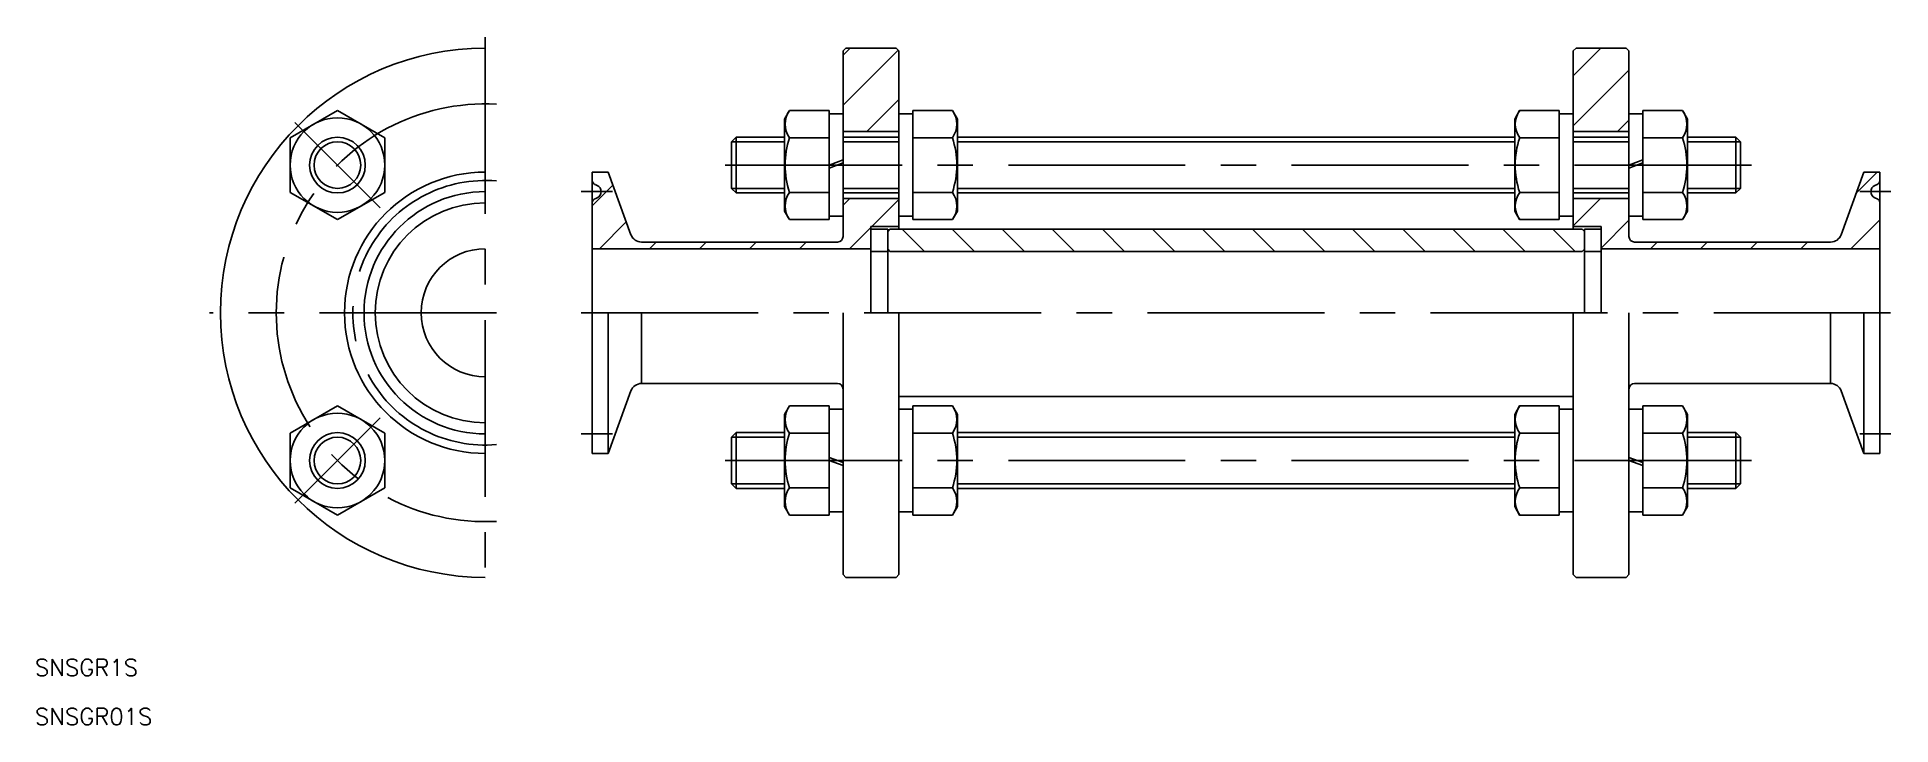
# Model space of a CAD drawing. Extents: x -80 to 252, y -74 to 49.
import ezdxf

# ---------------------------------------------------------------- set-up
doc = ezdxf.new("R2010")
doc.units = 0
doc.linetypes.add('CENTER', pattern=[50.8, 31.75, -6.35, 6.35, -6.35])
doc.layers.get('0').update_dxf_attribs({"linetype": 'CONTINUOUS'})
doc.layers.add('CENTER', color=1, linetype='CENTER')
doc.styles.get("Standard").update_dxf_attribs({"font": 'txt.shx', "height": 3, "bigfont": 'bigfont.shx'})

msp = doc.modelspace()

# ---------------------------------------------------------------- linework, layer by layer
at = {"color": 7, "linetype": 'CONTINUOUS'}
for p, q in [((64.7, 47.5), (64.2, 47)), ((64.2, 13.7), (64.2, 47)), ((64.2, 46.7), (64.2, 28.3)), ((73.7, 47.5), (64.7, 47.5)), ((74.2, 47), (73.7, 47.5)), ((74.2, 15), (74.2, 47)), ((74.2, 46.7), (74.2, 28.3)), ((195.2, 47), (195.7, 47.5)), ((195.2, 15), (195.2, 47)), ((195.2, 46.7), (195.2, 28.3)), ((195.7, 47.5), (204.7, 47.5)), ((204.7, 47.5), (205.2, 47)), ((205.2, 13.7), (205.2, 47)), ((205.2, 46.7), (205.2, 28.3)), ((-26.52, 36.32), (-35, 31.42)), ((-18.03, 31.42), (-26.52, 36.32)), ((53.7, 34.77), (54.59, 36.32)), ((53.7, 34.77), (53.7, 18.27)), ((54.59, 36.32), (61.7, 36.32)), ((61.7, 36.32), (61.7, 16.72)), ((64.2, 35.72), (61.7, 35.72)), ((61.7, 35.72), (61.7, 17.32)), ((76.7, 35.72), (74.2, 35.72)), ((83.81, 36.32), (76.7, 36.32)), ((76.7, 16.72), (76.7, 36.32)), ((76.7, 35.72), (76.7, 17.32)), ((84.7, 34.77), (83.81, 36.32)), ((84.7, 18.27), (84.7, 34.77)), ((184.7, 34.77), (185.59, 36.32)), ((184.7, 34.77), (184.7, 18.27)), ((185.59, 36.32), (192.7, 36.32)), ((192.7, 36.32), (192.7, 16.72)), ((195.2, 35.72), (192.7, 35.72)), ((192.7, 35.72), (192.7, 17.32)), ((207.7, 35.72), (205.2, 35.72)), ((207.7, 16.72), (207.7, 36.32)), ((214.81, 36.32), (207.7, 36.32)), ((207.7, 35.72), (207.7, 17.32)), ((215.7, 34.77), (214.81, 36.32)), ((215.7, 18.27), (215.7, 34.77)), ((-35, 31.42), (-35, 21.62)), ((-18.03, 21.62), (-18.03, 31.42)), ((44.2, 30.7), (45.01, 31.52)), ((44.2, 22.33), (44.2, 30.7)), ((45.01, 21.52), (45.01, 31.52)), ((53.7, 31.52), (45.01, 31.52)), ((54.59, 31.42), (61.7, 31.42)), ((64.2, 32.52), (74.2, 32.52)), ((74.2, 31.52), (64.2, 31.52)), ((83.81, 31.42), (76.7, 31.42)), ((184.7, 31.52), (84.7, 31.52)), ((185.59, 31.42), (192.7, 31.42)), ((205.2, 32.52), (195.2, 32.52)), ((195.2, 31.52), (205.2, 31.52)), ((214.81, 31.42), (207.7, 31.42)), ((215.7, 31.52), (224.39, 31.52)), ((224.39, 21.52), (224.39, 31.52)), ((225.2, 30.7), (224.39, 31.52)), ((225.2, 22.33), (225.2, 30.7)), ((64.2, 27.43), (61.7, 26.52)), ((64.2, 26.89), (61.7, 25.98)), ((207.7, 27.43), (205.2, 26.52)), ((207.7, 26.89), (205.2, 25.98)), ((19.2, 25.25), (19.2, 0)), ((19.2, 25.25), (22.05, 25.25)), ((22.05, 25.25), (26.14, 14.02)), ((247.35, 25.25), (243.26, 14.02)), ((250.2, 25.25), (247.35, 25.25)), ((250.2, 25.25), (250.2, 0)), ((-35, 21.62), (-26.52, 16.72)), ((-26.52, 16.72), (-18.03, 21.62)), ((20.07, 22.85), (19.69, 23.02)), ((20.07, 20.65), (19.69, 20.48)), ((44.2, 22.33), (45.01, 21.52)), ((53.7, 21.52), (45.01, 21.52)), ((54.59, 21.62), (61.7, 21.62)), ((74.2, 21.52), (64.2, 21.52)), ((64.2, 20.52), (74.2, 20.52)), ((83.81, 21.62), (76.7, 21.62)), ((184.7, 21.52), (84.7, 21.52)), ((184.7, 21.52), (184.7, 21.52)), ((185.59, 21.62), (192.7, 21.62)), ((195.2, 21.52), (205.2, 21.52)), ((205.2, 20.52), (195.2, 20.52)), ((214.81, 21.62), (207.7, 21.62)), ((215.7, 21.52), (224.39, 21.52)), ((225.2, 22.33), (224.39, 21.52)), ((249.33, 22.85), (249.71, 23.02)), ((249.33, 20.65), (249.71, 20.48)), ((53.7, 18.27), (54.59, 16.72)), ((54.59, 16.72), (61.7, 16.72)), ((61.7, 17.32), (64.2, 17.32)), ((74.2, 17.32), (76.7, 17.32)), ((83.81, 16.72), (76.7, 16.72)), ((84.7, 18.27), (83.81, 16.72)), ((184.7, 18.27), (185.59, 16.72)), ((185.59, 16.72), (192.7, 16.72)), ((192.7, 17.32), (195.2, 17.32)), ((205.2, 17.32), (207.7, 17.32)), ((214.81, 16.72), (207.7, 16.72)), ((215.7, 18.27), (214.81, 16.72)), ((69.2, 15.5), (69.2, 0)), ((74.2, 15.5), (69.2, 15.5)), ((69.2, 0), (69.2, 15)), ((72.2, 15), (69.2, 15)), ((72.2, 0), (72.2, 15)), ((72.6, 15), (72.2, 14.6)), ((72.2, 14.6), (72.2, 0)), ((72.6, 15), (196.8, 15)), ((195.2, 15.5), (200.2, 15.5)), ((196.8, 15), (197.2, 14.6)), ((197.2, 15), (200.2, 15)), ((197.2, 0), (197.2, 15)), ((197.2, 14.6), (197.2, 0)), ((197.2, 14.6), (197.2, 0)), ((200.2, 15.5), (200.2, 0)), ((200.2, 0), (200.2, 15)), ((19.2, 11.5), (69.2, 11.5)), ((28.02, 12.7), (63.2, 12.7)), ((72.2, 11), (69.2, 11)), ((72.2, 11.4), (72.6, 11)), ((72.6, 11), (196.8, 11)), ((197.2, 11.4), (196.8, 11)), ((197.2, 11.4), (196.8, 11)), ((197.2, 11), (200.2, 11)), ((250.2, 11.5), (200.2, 11.5)), ((241.38, 12.7), (206.2, 12.7)), ((19.2, -25.25), (19.2, 0)), ((22.05, -25.25), (22.05, 0)), ((28.02, -12.7), (28.02, 0)), ((64.2, 0), (64.2, -47)), ((74.2, 0), (74.2, -47)), ((195.2, 0), (195.2, -47)), ((205.2, 0), (205.2, -47)), ((241.38, -12.7), (241.38, 0)), ((247.35, -25.25), (247.35, 0)), ((250.2, -25.25), (250.2, 0)), ((28.02, -12.7), (63.2, -12.7)), ((241.38, -12.7), (206.2, -12.7)), ((22.05, -25.25), (26.14, -14.02)), ((74.2, -15), (195.2, -15)), ((247.35, -25.25), (243.26, -14.02)), ((-26.52, -16.72), (-35, -21.62)), ((-18.03, -21.62), (-26.52, -16.72)), ((53.7, -18.27), (54.59, -16.72)), ((53.7, -34.77), (53.7, -18.27)), ((54.59, -16.72), (61.7, -16.72)), ((61.7, -36.32), (61.7, -16.72)), ((61.7, -35.72), (61.7, -17.32)), ((61.7, -17.32), (64.2, -17.32)), ((74.2, -17.32), (76.7, -17.32)), ((76.7, -16.72), (76.7, -36.32)), ((83.81, -16.72), (76.7, -16.72)), ((76.7, -35.72), (76.7, -17.32)), ((84.7, -18.27), (83.81, -16.72)), ((84.7, -18.27), (84.7, -34.77)), ((184.7, -18.27), (185.59, -16.72)), ((184.7, -34.77), (184.7, -18.27)), ((185.59, -16.72), (192.7, -16.72)), ((192.7, -36.32), (192.7, -16.72)), ((192.7, -35.72), (192.7, -17.32)), ((192.7, -17.32), (195.2, -17.32)), ((205.2, -17.32), (207.7, -17.32)), ((214.81, -16.72), (207.7, -16.72)), ((207.7, -16.72), (207.7, -36.32)), ((207.7, -35.72), (207.7, -17.32)), ((215.7, -18.27), (214.81, -16.72)), ((215.7, -18.27), (215.7, -34.77)), ((-35, -21.62), (-35, -31.42)), ((-18.03, -31.42), (-18.03, -21.62)), ((44.2, -22.33), (45.01, -21.52)), ((44.2, -22.33), (44.2, -30.7)), ((53.7, -21.52), (45.01, -21.52)), ((45.01, -21.52), (45.01, -31.52)), ((54.59, -21.62), (61.7, -21.62)), ((83.81, -21.62), (76.7, -21.62)), ((184.7, -21.52), (84.7, -21.52)), ((185.59, -21.62), (192.7, -21.62)), ((214.81, -21.62), (207.7, -21.62)), ((215.7, -21.52), (224.39, -21.52)), ((224.39, -21.52), (224.39, -31.52)), ((225.2, -22.33), (224.39, -21.52)), ((225.2, -22.33), (225.2, -30.7)), ((19.2, -25.25), (22.05, -25.25)), ((64.2, -26.89), (61.7, -25.98)), ((64.2, -27.43), (61.7, -26.52)), ((207.7, -26.89), (205.2, -25.98)), ((207.7, -27.43), (205.2, -26.52)), ((250.2, -25.25), (247.35, -25.25)), ((64.2, -46.7), (64.2, -28.3)), ((74.2, -46.7), (74.2, -28.3)), ((195.2, -46.7), (195.2, -28.3)), ((205.2, -46.7), (205.2, -28.3)), ((-35, -31.42), (-26.52, -36.32)), ((-26.52, -36.32), (-18.03, -31.42)), ((44.2, -30.7), (45.01, -31.52)), ((53.7, -31.52), (45.01, -31.52)), ((54.59, -31.42), (61.7, -31.42)), ((83.81, -31.42), (76.7, -31.42)), ((184.7, -31.52), (84.7, -31.52)), ((185.59, -31.42), (192.7, -31.42)), ((214.81, -31.42), (207.7, -31.42)), ((215.7, -31.52), (224.39, -31.52)), ((225.2, -30.7), (224.39, -31.52)), ((53.7, -34.77), (54.59, -36.32)), ((54.59, -36.32), (61.7, -36.32)), ((64.2, -35.72), (61.7, -35.72)), ((76.7, -35.72), (74.2, -35.72)), ((83.81, -36.32), (76.7, -36.32)), ((84.7, -34.77), (83.81, -36.32)), ((184.7, -34.77), (185.59, -36.32)), ((185.59, -36.32), (192.7, -36.32)), ((195.2, -35.72), (192.7, -35.72)), ((207.7, -35.72), (205.2, -35.72)), ((214.81, -36.32), (207.7, -36.32)), ((215.7, -34.77), (214.81, -36.32)), ((64.7, -47.5), (64.2, -47)), ((73.7, -47.5), (64.7, -47.5)), ((74.2, -47), (73.7, -47.5)), ((195.2, -47), (195.7, -47.5)), ((195.7, -47.5), (204.7, -47.5)), ((204.7, -47.5), (205.2, -47))]:
    msp.add_line(p, q, dxfattribs=at)
at = {"color": 3, "linetype": 'CONTINUOUS'}
for p, q in [((64.2, 46.24), (65.46, 47.5)), ((64.2, 37.26), (74.07, 47.13)), ((195.2, 42.54), (200.16, 47.5)), ((195.2, 33.56), (205.2, 43.56)), ((68.44, 32.52), (74.2, 38.28)), ((203.14, 32.52), (205.2, 34.58)), ((53.7, 30.7), (44.2, 30.7)), ((74.2, 30.7), (64.2, 30.7)), ((89.7, 30.7), (84.7, 30.7)), ((88.7, 30.7), (184.7, 30.7)), ((195.2, 30.7), (205.2, 30.7)), ((215.7, 30.7), (225.2, 30.7)), ((245.97, 21.47), (249.76, 25.25)), ((19.2, 19.2), (22.9, 22.9)), ((53.7, 22.33), (44.2, 22.33)), ((74.2, 22.33), (64.2, 22.33)), ((64.2, 19.3), (65.42, 20.52)), ((69.38, 15.5), (74.2, 20.32)), ((89.7, 22.33), (84.7, 22.33)), ((88.7, 22.33), (184.7, 22.33)), ((195.2, 22.33), (205.2, 22.33)), ((195.2, 15.59), (200.12, 20.52)), ((215.7, 22.33), (225.2, 22.33)), ((244.99, 11.5), (250.2, 16.71)), ((20.48, 11.5), (25.3, 16.32)), ((65.38, 11.5), (69.2, 15.32)), ((78.8, 11), (74.8, 15)), ((87.78, 11), (83.78, 15)), ((96.76, 11), (92.76, 15)), ((105.74, 11), (101.74, 15)), ((114.72, 11), (110.72, 15)), ((123.7, 11), (119.7, 15)), ((132.68, 11), (128.68, 15)), ((141.66, 11), (137.66, 15)), ((150.64, 11), (146.64, 15)), ((159.62, 11), (155.62, 15)), ((168.61, 11), (164.61, 15)), ((177.59, 11), (173.59, 15)), ((186.57, 11), (182.57, 15)), ((195.55, 11), (191.55, 15)), ((200.2, 11.61), (205.2, 16.61)), ((29.46, 11.5), (30.66, 12.7)), ((38.44, 11.5), (39.64, 12.7)), ((47.42, 11.5), (48.62, 12.7)), ((56.4, 11.5), (57.6, 12.7)), ((209.07, 11.5), (210.27, 12.7)), ((218.05, 11.5), (219.25, 12.7)), ((227.03, 11.5), (228.23, 12.7)), ((236.01, 11.5), (237.21, 12.7)), ((53.7, -22.33), (44.2, -22.33)), ((89.7, -22.33), (84.7, -22.33)), ((88.7, -22.33), (184.7, -22.33)), ((215.7, -22.33), (225.2, -22.33)), ((53.7, -30.7), (44.2, -30.7)), ((89.7, -30.7), (84.7, -30.7)), ((88.7, -30.7), (184.7, -30.7)), ((215.7, -30.7), (225.2, -30.7))]:
    msp.add_line(p, q, dxfattribs=at)
at = {"color": 7, "linetype": 'CONTINUOUS'}
for centre, radius in [((-26.52, 26.52), 8.49), ((-26.52, 26.52), 5), ((-26.52, -26.52), 8.49), ((-26.52, -26.52), 5)]:
    msp.add_circle(centre, radius, dxfattribs=at)
at = {"color": 3, "linetype": 'CONTINUOUS'}
for centre in [(-26.52, 26.52), (-26.52, -26.52)]:
    msp.add_circle(centre, 4.19, dxfattribs=at)
at = {"color": 7, "linetype": 'CONTINUOUS'}
for centre, radius, start, end in [((0, 0), 47.5, 90, 270), ((57.97, 33.87), 4.17, 144.0491, 215.9509), ((80.43, 33.87), 4.17, 324.0491, 35.9509), ((188.97, 33.87), 4.17, 144.0491, 215.9509), ((211.43, 33.87), 4.17, 324.0491, 35.9509), ((69.3, 26.52), 15.5, 161.5711, 198.4289), ((69.1, 26.52), 15.5, 341.5711, 18.4289), ((200.3, 26.52), 15.5, 161.5711, 198.4289), ((200.1, 26.52), 15.5, 341.5711, 18.4289), ((0, 0), 25.25, 90, 270), ((20, 23.75), 0.8, 180, 247), ((249.4, 23.75), 0.8, 293, 0), ((0, 0), 21.75, 90, 270), ((20, 19.75), 0.8, 113, 180), ((19.6, 21.75), 1.2, 293, 67), ((57.97, 19.17), 4.17, 144.0491, 215.9509), ((80.43, 19.17), 4.17, 324.0491, 35.9509), ((188.97, 19.17), 4.17, 144.0491, 215.9509), ((211.43, 19.17), 4.17, 324.0491, 35.9509), ((249.8, 21.75), 1.2, 113, 247), ((249.4, 19.75), 0.8, 360, 67), ((0, 0), 19.75, 90, 270), ((28.02, 14.7), 2, 200, 270), ((63.2, 13.7), 1, 270, 0), ((206.2, 13.7), 1, 180, 270), ((241.38, 14.7), 2, 270, 340), ((0, 0), 11.5, 90, 270), ((28.02, -14.7), 2, 90, 160), ((63.2, -13.7), 1, 0, 90), ((206.2, -13.7), 1, 90, 180), ((241.38, -14.7), 2, 20, 90), ((57.97, -19.17), 4.17, 144.0491, 215.9509), ((80.43, -19.17), 4.17, 324.0491, 35.9509), ((188.97, -19.17), 4.17, 144.0491, 215.9509), ((211.43, -19.17), 4.17, 324.0491, 35.9509), ((69.3, -26.52), 15.5, 161.5711, 198.4289), ((69.1, -26.52), 15.5, 341.5711, 18.4289), ((200.3, -26.52), 15.5, 161.5711, 198.4289), ((200.1, -26.52), 15.5, 341.5711, 18.4289), ((57.97, -33.87), 4.17, 144.0491, 215.9509), ((80.43, -33.87), 4.17, 324.0491, 35.9509), ((188.97, -33.87), 4.17, 144.0491, 215.9509), ((211.43, -33.87), 4.17, 324.0491, 35.9509)]:
    msp.add_arc(centre, radius, start, end, dxfattribs=at)
at = {"layer": 'CENTER', "color": 1, "linetype": 'CENTER'}
for p, q in [((0, 49.5), (0, -49.5)), ((-18.84, 18.84), (-34.19, 34.19)), ((227.2, 26.52), (42.2, 26.52)), ((17.2, 21.75), (22.8, 21.75)), ((252.2, 21.75), (246.6, 21.75)), ((2, 0), (-49.5, 0)), ((17.2, 0), (252.2, 0)), ((-18.84, -18.84), (-34.19, -34.19)), ((17.2, -21.75), (22.8, -21.75)), ((252.2, -21.75), (246.6, -21.75)), ((227.2, -26.52), (42.2, -26.52))]:
    msp.add_line(p, q, dxfattribs=at)
for radius, start, end in [(37.5, 86.9442, 273.0558), (23.75, 85.1757, 274.8243)]:
    msp.add_arc((0, 0), radius, start, end, dxfattribs=at)

# ---------------------------------------------------------------- texts
at = {"color": 7, "linetype": 'CONTINUOUS'}
for s, p in [('SNSGR1S', (-80.8, -65.19)), ('SNSGR01S', (-80.8, -73.99))]:
    msp.add_text(s, height=3, dxfattribs=at).set_placement(p)

doc.saveas('drawing.dxf')
